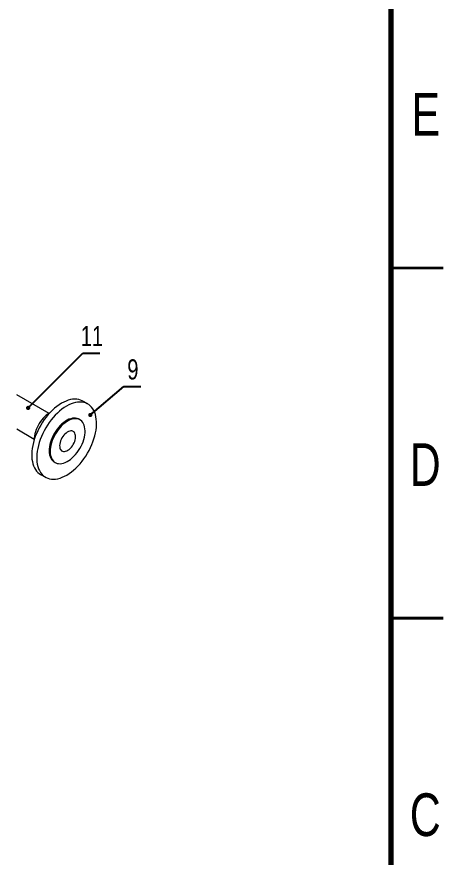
# Model space of a CAD drawing. Header units: millimetres. Extents: x 1601 to 1945, y 1403 to 1645.
# Drawn here: x 1894.4 to 1944.8, y 1495.7 to 1595.1 of the extents above; entities that cross this region are included whole.
import ezdxf

# ---------------------------------------------------------------- set-up
doc = ezdxf.new("R2010")
doc.units = ezdxf.units.MM
doc.styles.add('SLDTEXTSTYLE0', font='TXT', dxfattribs={"width": 0.75})
doc.styles.get("Standard").update_dxf_attribs({"font": 'arial.ttf'})
doc.dimstyles.new('SLDDIMSTYLE1', dxfattribs={"dimtxt": 0.18, "dimasz": 0.5, "dimexe": 0, "dimexo": 0.0625, "dimgap": 0, "dimtad": 0, "dimtih": 1, "dimtoh": 1, "dimdec": 0, "dimrnd": 1e-09, "dimzin": 0, "dimdsep": 46, "dimtxsty": 'Standard', "dimblk1": 'DOT', "dimblk2": 'DOT', "dimsah": 1, "dimcen": 0.09, "dimadec": 0, "dimazin": 0, "dimtfac": 0.5, "dimtdec": 0, "dimtofl": 0, "dimtmove": 0, "dimatfit": 3, "dimldrblk": 'DOT', "dimfxl": 1, "dimfrac": 2, "dimtolj": 1, "dimtzin": 0, "dimarcsym": 0})

# ---------------------------------------------------------------- blocks, each defined once
blk = doc.blocks.new('_DOT')
at = {"color": 0, "linetype": 'ByBlock', "lineweight": -2}
blk.add_line((-0.5, 0), (-1, 0), dxfattribs=at)
at = {"color": 0, "linetype": 'ByBlock', "const_width": 0.5}
blk.add_lwpolyline([(-0.25, 0, 1), (0.25, 0, 1)], format="xyb", close=True, dxfattribs=at)

msp = doc.modelspace()

# ---------------------------------------------------------------- linework, layer by layer
at = {"color": 7, "linetype": 'Continuous', "lineweight": 70}
msp.add_line((1938.605, 1638.636), (1938.605, 1409.299), dxfattribs=at)
at = {"color": 7, "linetype": 'Continuous', "lineweight": 35}
for p, q in [((1938.605, 1565.364), (1944.814, 1565.364)), ((1944.814, 1523.967), (1938.605, 1523.967)), ((1938.605, 1523.967), (1944.814, 1523.967))]:
    msp.add_line(p, q, dxfattribs=at)
for p, q in [((1902.202, 1555.278), (1904.211, 1555.278)), ((1907.049, 1551.334), (1909.059, 1551.334))]:
    msp.add_line(p, q)
at = {"lineweight": 20}
for p, q in [((1898.212, 1548.177), (1894.396, 1550.38)), ((1902.788, 1549.283), (1902.198, 1549.624)), ((1901.864, 1547.411), (1901.746, 1547.479)), ((1894.396, 1546.329), (1896.458, 1545.139)), ((1898.83, 1542.427), (1898.947, 1542.359)), ((1897.199, 1540.963), (1897.788, 1540.623))]:
    msp.add_line(p, q, dxfattribs=at)
at = {"lineweight": 20, "flags": 128}
for points in [[(1902.198, 1549.624), (1902.134, 1549.659), (1901.931, 1549.748), (1901.714, 1549.811), (1901.486, 1549.848), (1901.247, 1549.858), (1900.999, 1549.841), (1900.744, 1549.797), (1900.482, 1549.727), (1900.216, 1549.631), (1899.947, 1549.509), (1899.676, 1549.363), (1899.406, 1549.193), (1899.137, 1549), (1898.871, 1548.785), (1898.611, 1548.55), (1898.356, 1548.295), (1898.11, 1548.023), (1897.873, 1547.735), (1897.646, 1547.433), (1897.432, 1547.118), (1897.231, 1546.792), (1897.044, 1546.458), (1896.873, 1546.117), (1896.719, 1545.771), (1896.582, 1545.422), (1896.463, 1545.072), (1896.364, 1544.724), (1896.284, 1544.379), (1896.224, 1544.039)], [(1896.813, 1543.699), (1896.773, 1543.367), (1896.754, 1543.044), (1896.756, 1542.732), (1896.778, 1542.433), (1896.821, 1542.149), (1896.885, 1541.882), (1896.968, 1541.632), (1897.071, 1541.402), (1897.193, 1541.193), (1897.332, 1541.006), (1897.49, 1540.842), (1897.663, 1540.702), (1897.852, 1540.588), (1898.056, 1540.498), (1898.272, 1540.435), (1898.5, 1540.399), (1898.739, 1540.389), (1898.987, 1540.406), (1899.242, 1540.449), (1899.504, 1540.52), (1899.77, 1540.616), (1900.039, 1540.737), (1900.31, 1540.883), (1900.581, 1541.054), (1900.85, 1541.247), (1901.115, 1541.461), (1901.376, 1541.697), (1901.63, 1541.951), (1901.877, 1542.223), (1902.114, 1542.511), (1902.34, 1542.813), (1902.554, 1543.128), (1902.755, 1543.454), (1902.942, 1543.788), (1903.113, 1544.13), (1903.267, 1544.476), (1903.404, 1544.825), (1903.523, 1545.174), (1903.623, 1545.523), (1903.703, 1545.868), (1903.763, 1546.207), (1903.802, 1546.539), (1903.822, 1546.862), (1903.82, 1547.174), (1903.797, 1547.473), (1903.754, 1547.757), (1903.691, 1548.024), (1903.608, 1548.274), (1903.505, 1548.504), (1903.383, 1548.713), (1903.243, 1548.9), (1903.086, 1549.064), (1902.912, 1549.204), (1902.723, 1549.319), (1902.52, 1549.408), (1902.304, 1549.471), (1902.075, 1549.507), (1901.837, 1549.517), (1901.589, 1549.5), (1901.333, 1549.457), (1901.072, 1549.387), (1900.805, 1549.291), (1900.536, 1549.169), (1900.265, 1549.023), (1899.995, 1548.853), (1899.726, 1548.66), (1899.461, 1548.445), (1899.2, 1548.21), (1898.945, 1547.955), (1898.699, 1547.683), (1898.462, 1547.395), (1898.236, 1547.093), (1898.021, 1546.778), (1897.82, 1546.452), (1897.634, 1546.118), (1897.463, 1545.777), (1897.308, 1545.431), (1897.171, 1545.082), (1897.053, 1544.732), (1896.953, 1544.384), (1896.873, 1544.039), (1896.813, 1543.699)], [(1898.283, 1548.217), (1898.266, 1548.208), (1898.074, 1548.09), (1897.885, 1547.95), (1897.699, 1547.789), (1897.52, 1547.608), (1897.349, 1547.41), (1897.188, 1547.198), (1897.039, 1546.973), (1896.904, 1546.738), (1896.785, 1546.496), (1896.683, 1546.25), (1896.599, 1546.003), (1896.533, 1545.758), (1896.488, 1545.517)], [(1901.746, 1547.479), (1901.682, 1547.513), (1901.522, 1547.574), (1901.348, 1547.608), (1901.164, 1547.615), (1900.97, 1547.595), (1900.77, 1547.547), (1900.565, 1547.473), (1900.356, 1547.373), (1900.147, 1547.248), (1899.94, 1547.1), (1899.736, 1546.929), (1899.538, 1546.739), (1899.347, 1546.53), (1899.167, 1546.305), (1898.997, 1546.066), (1898.841, 1545.815), (1898.7, 1545.556), (1898.575, 1545.29), (1898.467, 1545.022), (1898.379, 1544.752), (1898.31, 1544.484), (1898.261, 1544.222)], [(1898.379, 1544.154), (1898.351, 1543.898), (1898.344, 1543.653), (1898.358, 1543.421), (1898.393, 1543.203), (1898.449, 1543.003), (1898.525, 1542.822), (1898.62, 1542.662), (1898.734, 1542.526), (1898.864, 1542.413), (1899.011, 1542.325), (1899.172, 1542.264), (1899.345, 1542.23), (1899.53, 1542.223), (1899.723, 1542.244), (1899.924, 1542.291), (1900.129, 1542.365), (1900.337, 1542.465), (1900.546, 1542.59), (1900.753, 1542.738), (1900.957, 1542.909), (1901.156, 1543.099), (1901.346, 1543.308), (1901.527, 1543.534), (1901.696, 1543.773), (1901.852, 1544.023), (1901.994, 1544.282), (1902.119, 1544.548), (1902.226, 1544.817), (1902.315, 1545.086), (1902.384, 1545.354), (1902.433, 1545.617), (1902.461, 1545.872), (1902.468, 1546.117), (1902.454, 1546.349), (1902.418, 1546.567), (1902.362, 1546.767), (1902.286, 1546.948), (1902.191, 1547.108), (1902.078, 1547.245), (1901.947, 1547.357), (1901.8, 1547.445), (1901.639, 1547.506), (1901.466, 1547.54), (1901.282, 1547.547), (1901.088, 1547.526), (1900.888, 1547.479), (1900.682, 1547.405), (1900.474, 1547.305), (1900.265, 1547.18), (1900.058, 1547.032), (1899.854, 1546.861), (1899.656, 1546.671), (1899.465, 1546.462), (1899.284, 1546.237), (1899.115, 1545.998), (1898.959, 1545.747), (1898.818, 1545.488), (1898.693, 1545.222), (1898.585, 1544.953), (1898.497, 1544.684), (1898.427, 1544.416), (1898.379, 1544.154)], [(1899.479, 1544.551), (1899.463, 1544.38), (1899.469, 1544.221), (1899.495, 1544.076), (1899.542, 1543.949), (1899.608, 1543.844), (1899.692, 1543.762), (1899.792, 1543.704), (1899.905, 1543.673), (1900.03, 1543.67), (1900.163, 1543.693), (1900.302, 1543.743), (1900.443, 1543.819), (1900.583, 1543.918), (1900.719, 1544.039), (1900.848, 1544.179), (1900.967, 1544.334), (1901.073, 1544.502), (1901.165, 1544.679), (1901.24, 1544.86), (1901.296, 1545.041), (1901.332, 1545.22), (1901.348, 1545.39), (1901.342, 1545.55), (1901.316, 1545.694), (1901.269, 1545.821), (1901.203, 1545.926), (1901.119, 1546.009), (1901.019, 1546.066), (1900.906, 1546.097), (1900.781, 1546.101), (1900.648, 1546.077), (1900.51, 1546.027), (1900.369, 1545.952), (1900.229, 1545.852), (1900.093, 1545.731), (1899.964, 1545.592), (1899.844, 1545.436), (1899.738, 1545.268), (1899.646, 1545.092), (1899.571, 1544.91), (1899.515, 1544.729), (1899.479, 1544.551)], [(1896.224, 1544.039), (1896.184, 1543.707), (1896.165, 1543.384), (1896.167, 1543.072), (1896.189, 1542.773), (1896.232, 1542.49), (1896.295, 1542.222), (1896.379, 1541.973), (1896.482, 1541.743), (1896.603, 1541.533), (1896.743, 1541.346), (1896.9, 1541.182), (1897.074, 1541.043), (1897.199, 1540.963)], [(1898.261, 1544.222), (1898.233, 1543.966), (1898.226, 1543.721), (1898.24, 1543.489), (1898.275, 1543.271), (1898.331, 1543.071), (1898.407, 1542.89), (1898.502, 1542.73), (1898.616, 1542.594), (1898.747, 1542.481), (1898.83, 1542.427)]]:
    msp.add_lwpolyline(points, dxfattribs=at)
at = {"lineweight": 20}
msp.add_arc((1899.028, 1545.124), 2.57, 171.2112, 181.49288, dxfattribs=at)

# ---------------------------------------------------------------- texts
at = {"color": 7, "linetype": 'Continuous', "lineweight": 0, "char_height": 5.047, "attachment_point": 2, "style": 'SLDTEXTSTYLE0'}
for s, insert in [('E', (1942.753, 1586.042)), ('D', (1942.686, 1544.645)), ('C', (1942.692, 1503.249))]:
    msp.add_mtext(s, dxfattribs=dict(at, insert=insert))
at = {"color": 0, "linetype": 'Continuous', "lineweight": 0, "attachment_point": 2, "style": 'SLDTEXTSTYLE0'}
for s, insert, char_height in [('11', (1903.275, 1558.506), 2.3813), ('9', (1908.123, 1554.562), 2.381)]:
    msp.add_mtext(s, dxfattribs=dict(at, insert=insert, char_height=char_height))

# ---------------------------------------------------------------- leaders
at = {"lineweight": 20}
for points in [[(1895.738, 1548.824), (1902.202, 1555.278)], [(1903.084, 1547.98), (1907.049, 1551.334)]]:
    msp.add_leader(points, dimstyle='SLDDIMSTYLE1', dxfattribs=at)

doc.saveas('drawing.dxf')
